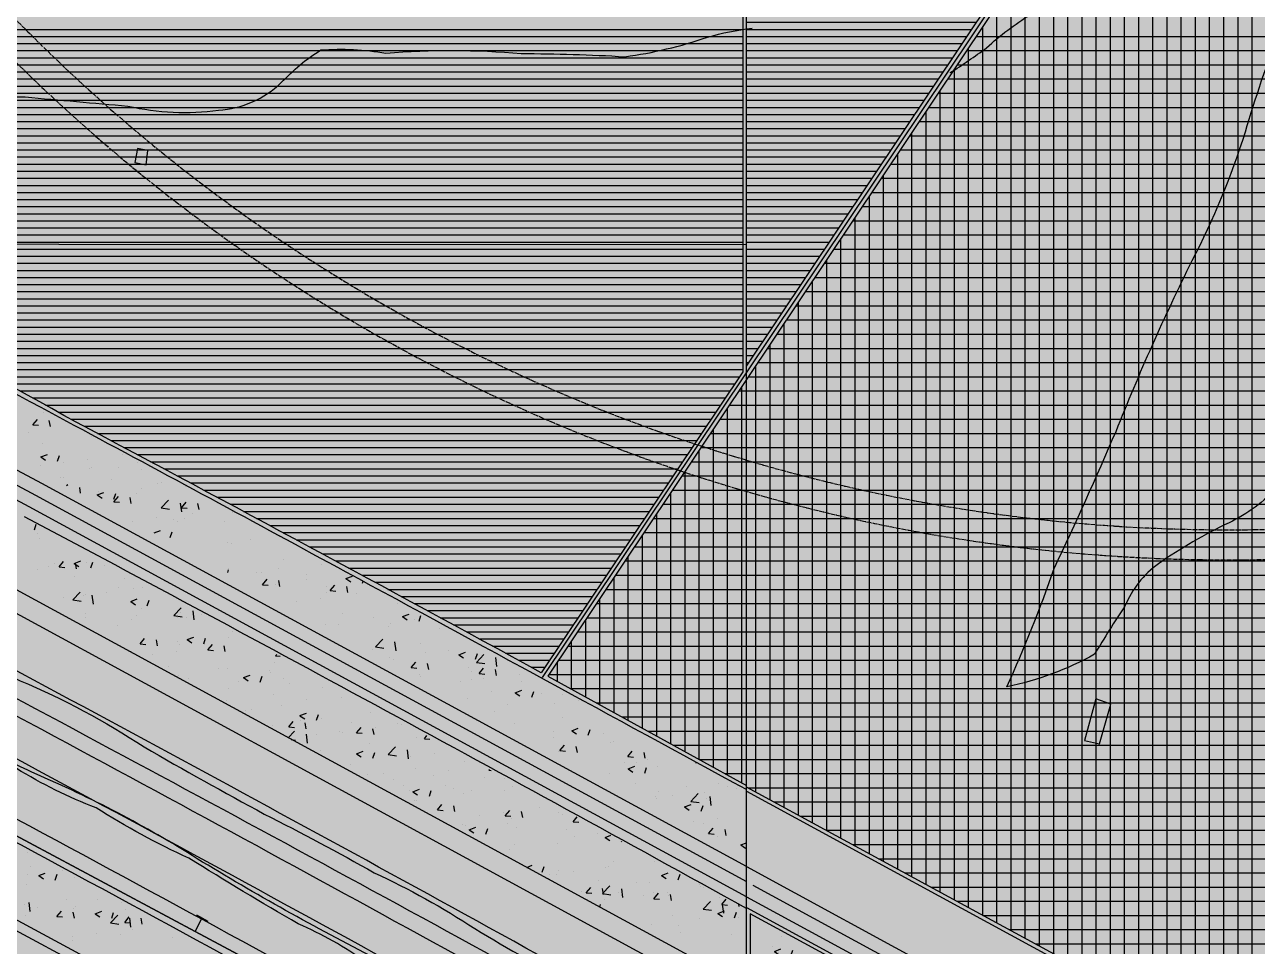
# Model space of a CAD drawing. Header units: millimetres. Extents: x 709 to 3952, y 378 to 2394.
# Drawn here: x 1808.6 to 2134.6, y 566.9 to 810.7 of the extents above; entities that cross this region are included whole.
import ezdxf

# ---------------------------------------------------------------- set-up
doc = ezdxf.new("R2010")
doc.units = ezdxf.units.MM
doc.linetypes.add('ACAD_ISO04W100', pattern=[30, 24, -3, 0, -3])
doc.layers.add('BAS', color=252, linetype='Continuous')
doc.layers.add('MESH', color=9, linetype='Continuous')

# ---------------------------------------------------------------- blocks, each defined once
blk = doc.blocks.new('*X135')
at = {"color": 0}
for p, q in [((410411.68, 4017724.49), (410412.18, 4017725.97)), ((410412.45, 4017723.49), (410412.45, 4017723.49)), ((410412.91, 4017722.32), (410412.91, 4017722.32)), ((410418.2, 4017714.67), (410419.41, 4017716.11)), ((410422.22, 4017715.6), (410423.97, 4017716.27)), ((410426.61, 4017714.43), (410427.11, 4017715.94)), ((410412.6, 4017714), (410412.6, 4017714)), ((410415.34, 4017714.88), (410415.34, 4017714.88)), ((410416.91, 4017715.57), (410416.91, 4017715.57)), ((410418.2, 4017714.67), (410419.7, 4017714.54)), ((410422.22, 4017715.6), (410423.46, 4017714.76)), ((410422.83, 4017714.21), (410422.54, 4017715.77)), ((410425.44, 4017715.76), (410425.44, 4017715.76)), ((410430.26, 4017715.01), (410430.26, 4017715.01)), ((410422.18, 4017712.21), (410422.18, 4017712.21)), ((410435.53, 4017711.65), (410435.53, 4017711.65)), ((410419.31, 4017706.71), (410419.31, 4017706.71)), ((410421.85, 4017705.99), (410423.8, 4017708.02)), ((410424.56, 4017707.1), (410424.56, 4017707.1)), ((410425.14, 4017707.44), (410425.14, 4017707.44)), ((410427.26, 4017704.86), (410426.99, 4017707.23)), ((410430.81, 4017707.92), (410430.81, 4017707.92)), ((410433.89, 4017709.22), (410433.89, 4017709.22)), ((410437.14, 4017705.53), (410438.89, 4017706.2)), ((410437.76, 4017709.04), (410437.76, 4017709.04)), ((410440.28, 4017709.17), (410440.28, 4017709.17)), ((410412.3, 4017705.68), (410412.3, 4017705.68)), ((410421.85, 4017705.99), (410424.07, 4017705.65)), ((410437.14, 4017705.53), (410438.39, 4017704.69)), ((410439.88, 4017703.73), (410439.88, 4017703.73)), ((410441.53, 4017704.36), (410442.04, 4017705.87)), ((410448.53, 4017701.85), (410450.48, 4017703.88)), ((410453.95, 4017700.72), (410453.67, 4017703.09)), ((410425.28, 4017702.3), (410425.28, 4017702.3)), ((410425.3, 4017701.22), (410425.3, 4017701.22)), ((410437.46, 4017700.72), (410437.46, 4017700.72)), ((410438.63, 4017701.74), (410438.63, 4017701.74)), ((410448.53, 4017701.85), (410450.75, 4017701.51)), ((410449.49, 4017701.38), (410449.49, 4017701.38)), ((410450.44, 4017702.59), (410450.44, 4017702.59)), ((410451.97, 4017701.17), (410451.97, 4017701.17)), ((410455.75, 4017702.21), (410455.75, 4017702.21)), ((410424.83, 4017699.12), (410424.83, 4017699.12)), ((410433.71, 4017699.31), (410433.71, 4017699.31)), ((410464.01, 4017697.48), (410464.01, 4017697.48)), ((410439.6, 4017694.3), (410440.81, 4017695.74)), ((410439.61, 4017694.3), (410441.1, 4017694.17)), ((410444.23, 4017693.83), (410443.94, 4017695.4)), ((410449.43, 4017694.98), (410449.43, 4017694.98)), ((410450.14, 4017694.27), (410450.14, 4017694.27)), ((410452.07, 4017695.47), (410453.82, 4017696.14)), ((410452.07, 4017695.46), (410453.31, 4017694.63)), ((410456.45, 4017694.3), (410456.96, 4017695.81)), ((410457.54, 4017692.73), (410458.74, 4017694.17)), ((410458.64, 4017693.59), (410458.64, 4017693.59)), ((410462.16, 4017692.27), (410461.87, 4017693.83)), ((410462.98, 4017696.03), (410462.98, 4017696.03)), ((410437.16, 4017692.4), (410437.16, 4017692.4)), ((410442.92, 4017691.52), (410442.92, 4017691.52)), ((410449.18, 4017692.35), (410449.18, 4017692.35)), ((410457.54, 4017692.73), (410459.03, 4017692.6)), ((410475.47, 4017691.16), (410475.79, 4017691.54)), ((410475.47, 4017691.16), (410476.69, 4017691.06)), ((410447.1, 4017688.4), (410447.1, 4017688.4)), ((410460.45, 4017687.83), (410460.45, 4017687.83)), ((410462.67, 4017687.71), (410462.67, 4017687.71)), ((410473.8, 4017687.27), (410473.8, 4017687.27)), ((410474.11, 4017686.64), (410474.11, 4017686.64)), ((410475.3, 4017689.31), (410475.3, 4017689.31)), ((410449.84, 4017685.95), (410449.84, 4017685.95)), ((410452.38, 4017685.04), (410452.38, 4017685.04)), ((410465.72, 4017684.47), (410465.72, 4017684.47)), ((410466.99, 4017685.4), (410468.74, 4017686.07)), ((410466.99, 4017685.4), (410468.23, 4017684.56)), ((410467.86, 4017685.81), (410467.86, 4017685.81)), ((410471.37, 4017684.23), (410471.88, 4017685.74)), ((410477.56, 4017685.07), (410477.56, 4017685.07)), ((410479.07, 4017683.91), (410479.07, 4017683.91)), ((410462.98, 4017682.56), (410462.98, 4017682.56)), ((410475, 4017680.99), (410475, 4017680.99)), ((410487.98, 4017682.86), (410487.98, 4017682.86)), ((410492.8, 4017680.1), (410492.8, 4017680.1)), ((410462.37, 4017679.39), (410462.37, 4017679.39)), ((410467.54, 4017676.78), (410467.54, 4017676.78)), ((410468.97, 4017677.07), (410468.97, 4017677.07)), ((410477.01, 4017678.02), (410477.01, 4017678.02)), ((410483.55, 4017679.58), (410483.55, 4017679.58)), ((410478.94, 4017672.36), (410480.14, 4017673.79)), ((410481.91, 4017675.34), (410483.66, 4017676.01)), ((410481.91, 4017675.33), (410483.16, 4017674.5)), ((410482.17, 4017674), (410482.17, 4017674)), ((410483.56, 4017671.89), (410483.27, 4017673.46)), ((410486.3, 4017674.17), (410486.8, 4017675.68)), ((410487.68, 4017674.54), (410487.68, 4017674.54)), ((410495.51, 4017673.43), (410495.51, 4017673.43)), ((410500.51, 4017676.3), (410500.51, 4017676.3)), ((410474.69, 4017672.66), (410474.69, 4017672.66)), ((410478.79, 4017669.5), (410480.47, 4017671.25)), ((410478.94, 4017672.36), (410480.43, 4017672.23)), ((410483.94, 4017668.09), (410483.66, 4017670.46)), ((410486.22, 4017670.24), (410486.22, 4017670.24)), ((410492.48, 4017671.07), (410492.48, 4017671.07)), ((410493.1, 4017670.83), (410493.1, 4017670.83)), ((410496.87, 4017670.79), (410498.07, 4017672.23)), ((410496.87, 4017670.79), (410498.36, 4017670.66)), ((410501.49, 4017670.32), (410501.2, 4017671.89)), ((410501.95, 4017672.31), (410501.95, 4017672.31)), ((410507.68, 4017673.33), (410507.68, 4017673.33)), ((410508.86, 4017672.87), (410508.86, 4017672.87)), ((410479.62, 4017669.05), (410480.75, 4017668.88)), ((410500.21, 4017667.98), (410500.21, 4017667.98)), ((410505.21, 4017665.09), (410507.15, 4017667.12)), ((410512.84, 4017669.58), (410512.84, 4017669.58)), ((410514.8, 4017669.22), (410515.5, 4017670.05)), ((410514.8, 4017669.22), (410516.29, 4017669.09)), ((410487.37, 4017666.22), (410487.37, 4017666.22)), ((410496.83, 4017665.27), (410498.58, 4017665.94)), ((410496.83, 4017665.27), (410498.08, 4017664.43)), ((410501.22, 4017664.1), (410501.73, 4017665.61)), ((410505.21, 4017665.09), (410507.43, 4017664.74)), ((410510.62, 4017663.95), (410510.35, 4017666.33)), ((410511.16, 4017664.53), (410511.16, 4017664.53)), ((410517.42, 4017665.35), (410517.42, 4017665.35)), ((410495.37, 4017662.45), (410495.37, 4017662.45)), ((410512.53, 4017661.25), (410512.53, 4017661.25)), ((410521.22, 4017660.92), (410521.22, 4017660.92)), ((410525.52, 4017663.13), (410525.52, 4017663.13)), ((410531.89, 4017660.95), (410532.04, 4017661.1)), ((410531.89, 4017660.95), (410532.5, 4017660.85)), ((410499.9, 4017659.65), (410499.9, 4017659.65)), ((410503.99, 4017660.09), (410503.99, 4017660.09)), ((410506.64, 4017658.41), (410506.64, 4017658.41)), ((410517.34, 4017659.53), (410517.34, 4017659.53)), ((410530.68, 4017658.97), (410530.68, 4017658.97)), ((410536.1, 4017658.82), (410536.1, 4017658.82)), ((410509.26, 4017656.74), (410509.26, 4017656.74)), ((410510.84, 4017655.49), (410510.84, 4017655.49)), ((410511.76, 4017655.2), (410513.51, 4017655.88)), ((410511.76, 4017655.2), (410513, 4017654.36)), ((410516.14, 4017654.04), (410516.65, 4017655.55)), ((410520.31, 4017656.74), (410520.31, 4017656.74)), ((410522.61, 4017656.17), (410522.61, 4017656.17)), ((410525.21, 4017654.81), (410525.21, 4017654.81)), ((410527.21, 4017655.43), (410527.21, 4017655.43)), ((410535.95, 4017655.61), (410535.95, 4017655.61)), ((410538.05, 4017656.57), (410538.05, 4017656.57)), ((410512.23, 4017652.93), (410512.23, 4017652.93)), ((410512.63, 4017652.93), (410512.63, 4017652.93)), ((410518.27, 4017650.42), (410519.47, 4017651.85)), ((410522.89, 4017649.95), (410522.6, 4017651.52)), ((410545.25, 4017651.03), (410545.25, 4017651.03)), ((410518.27, 4017650.42), (410519.76, 4017650.28)), ((410529.52, 4017648.96), (410529.52, 4017648.96)), ((410535.78, 4017649.78), (410535.78, 4017649.78)), ((410536.2, 4017648.85), (410537.4, 4017650.28)), ((410536.2, 4017648.85), (410537.69, 4017648.72)), ((410537.75, 4017648.24), (410537.75, 4017648.24)), ((410540.82, 4017648.38), (410540.53, 4017649.95)), ((410550.37, 4017649.84), (410550.37, 4017649.84)), ((410551.34, 4017649.18), (410551.34, 4017649.18)), ((410554.13, 4017647.28), (410555.21, 4017648.56)), ((410524.91, 4017646.48), (410524.91, 4017646.48)), ((410525.71, 4017646.26), (410525.71, 4017646.26)), ((410526.68, 4017645.14), (410528.43, 4017645.81)), ((410526.68, 4017645.14), (410527.92, 4017644.3)), ((410531.07, 4017643.97), (410531.57, 4017645.48)), ((410536.76, 4017646.68), (410536.76, 4017646.68)), ((410539.05, 4017645.7), (410539.05, 4017645.7)), ((410552.4, 4017645.13), (410552.4, 4017645.13)), ((410554.13, 4017647.28), (410555.63, 4017647.15)), ((410538.67, 4017641.17), (410538.67, 4017641.17)), ((410550.07, 4017641.52), (410550.07, 4017641.52)), ((410554.46, 4017643.25), (410554.46, 4017643.25)), ((410560.72, 4017644.07), (410560.72, 4017644.07)), ((410562.61, 4017643.14), (410564.15, 4017643.73)), ((410562.61, 4017643.14), (410563.85, 4017642.3)), ((410563.05, 4017643.4), (410563.05, 4017643.4)), ((410566.99, 4017641.97), (410567.06, 4017642.15)), ((410537.44, 4017639.92), (410537.44, 4017639.92)), ((410541.91, 4017635.19), (410543.35, 4017635.75)), ((410545.99, 4017633.91), (410546.49, 4017635.42)), ((410562.75, 4017635.07), (410562.75, 4017635.07)), ((410563.61, 4017635.46), (410563.61, 4017635.46)), ((410564.89, 4017636.77), (410564.89, 4017636.77)), ((410575.59, 4017636.83), (410575.59, 4017636.83)), ((410547.53, 4017632.36), (410547.53, 4017632.36)), ((410547.88, 4017633.39), (410547.88, 4017633.39)), ((410549.76, 4017633.2), (410549.76, 4017633.2)), ((410550.31, 4017634.27), (410550.31, 4017634.27)), ((410554.14, 4017634.21), (410554.14, 4017634.21)), ((410560.88, 4017631.79), (410560.88, 4017631.79)), ((410570.88, 4017631.28), (410570.88, 4017631.28)), ((410574.22, 4017631.23), (410574.22, 4017631.23)), ((410577.53, 4017633.07), (410579.28, 4017633.74)), ((410577.53, 4017633.07), (410578.77, 4017632.23)), ((410581.92, 4017631.9), (410582.42, 4017633.41)), ((410556.3, 4017628.78), (410556.3, 4017628.78)), ((410557.6, 4017628.47), (410558.8, 4017629.91)), ((410557.6, 4017628.47), (410559.09, 4017628.34)), ((410561.88, 4017628.32), (410563.83, 4017630.35)), ((410561.88, 4017628.32), (410564.11, 4017627.97)), ((410562.22, 4017628.01), (410561.93, 4017629.57)), ((410566.15, 4017628.43), (410566.15, 4017628.43)), ((410567.3, 4017627.19), (410567.02, 4017629.56)), ((410575.28, 4017628.51), (410575.28, 4017628.51)), ((410575.53, 4017626.9), (410576.74, 4017628.34)), ((410579.08, 4017628.5), (410579.08, 4017628.5)), ((410579.49, 4017627.87), (410579.49, 4017627.87)), ((410580.15, 4017626.44), (410579.87, 4017628)), ((410587.57, 4017630.67), (410587.57, 4017630.67)), ((410587.91, 4017630.11), (410587.91, 4017630.11)), ((410588.55, 4017629.75), (410588.55, 4017629.75)), ((410561.2, 4017624.71), (410561.42, 4017625.35)), ((410562.45, 4017626.75), (410562.45, 4017626.75)), ((410572.82, 4017627.68), (410572.82, 4017627.68)), ((410575.53, 4017626.9), (410577.03, 4017626.77)), ((410588.56, 4017624.18), (410590.51, 4017626.21)), ((410592.84, 4017627.31), (410592.84, 4017627.31)), ((410593.46, 4017625.34), (410594.67, 4017626.77)), ((410593.46, 4017625.34), (410594.96, 4017625.2)), ((410593.98, 4017623.05), (410593.7, 4017625.42)), ((410595.01, 4017625.03), (410595.01, 4017625.03)), ((410598.09, 4017624.87), (410597.99, 4017625.42)), ((410580.43, 4017622.53), (410580.43, 4017622.53)), ((410587.6, 4017621.79), (410587.6, 4017621.79)), ((410588.56, 4017624.18), (410590.79, 4017623.84)), ((410592.45, 4017623.01), (410594.2, 4017623.68)), ((410592.45, 4017623), (410593.7, 4017622.17)), ((410596.84, 4017621.84), (410597.35, 4017623.35)), ((410597.76, 4017621.96), (410597.76, 4017621.96)), ((410572.5, 4017618.64), (410572.5, 4017618.64)), ((410574.98, 4017620.19), (410574.98, 4017620.19)), ((410581.97, 4017619.89), (410581.97, 4017619.89)), ((410582.59, 4017617.96), (410582.59, 4017617.96)), ((410595.94, 4017617.39), (410595.94, 4017617.39))]:
    blk.add_line(p, q, dxfattribs=at)
blk = doc.blocks.new('*X134')
at = {"color": 0}
for p, q in [((410409.87, 4017639.1), (410409.87, 4017639.1)), ((410410.58, 4017635.41), (410410.58, 4017635.41)), ((410419.18, 4017634.43), (410419.18, 4017634.43)), ((410409.72, 4017633.19), (410409.72, 4017633.19)), ((410412.81, 4017633.02), (410414.56, 4017633.69)), ((410412.81, 4017633.02), (410414.06, 4017632.18)), ((410417.2, 4017631.85), (410417.7, 4017633.36)), ((410422.4, 4017632.54), (410422.4, 4017632.54)), ((410409.56, 4017630.78), (410409.56, 4017630.78)), ((410409.1, 4017625.29), (410409.1, 4017625.29)), ((410410.53, 4017623.52), (410410.25, 4017625.9)), ((410412.61, 4017624.57), (410412.61, 4017624.57)), ((410420.12, 4017626.66), (410420.12, 4017626.66)), ((410422.45, 4017624.72), (410422.45, 4017624.72)), ((410428.4, 4017626.65), (410428.4, 4017626.65)), ((410434.72, 4017625.82), (410434.72, 4017625.82)), ((410409.26, 4017622.46), (410409.26, 4017622.46)), ((410417.62, 4017622.22), (410418.82, 4017623.66)), ((410417.62, 4017622.22), (410419.11, 4017622.09)), ((410422.24, 4017621.75), (410421.95, 4017623.32)), ((410422.1, 4017624.22), (410422.1, 4017624.22)), ((410427.73, 4017622.95), (410429.48, 4017623.62)), ((410427.74, 4017622.95), (410428.98, 4017622.11)), ((410431.79, 4017620.52), (410433.74, 4017622.55)), ((410432.12, 4017621.78), (410432.63, 4017623.29)), ((410435.55, 4017620.65), (410436.75, 4017622.09)), ((410435.79, 4017624.16), (410435.79, 4017624.16)), ((410437.21, 4017619.38), (410436.93, 4017621.76)), ((410440.17, 4017620.18), (410439.88, 4017621.75)), ((410431.79, 4017620.52), (410434.02, 4017620.17)), ((410435.55, 4017620.65), (410437.04, 4017620.52)), ((410437.55, 4017618.86), (410437.55, 4017618.86)), ((410421.79, 4017615.89), (410421.79, 4017615.89)), ((410421.82, 4017616.79), (410421.82, 4017616.79)), ((410428.08, 4017617.61), (410428.08, 4017617.61)), ((410434.42, 4017617.49), (410434.42, 4017617.49)), ((410448.25, 4017616.75), (410448.25, 4017616.75))]:
    blk.add_line(p, q, dxfattribs=at)
blk = doc.blocks.new('*X133')
at = {"color": 0}
for p, q in [((410414.12, 4017755.61), (410414.12, 4017755.61)), ((410411.27, 4017752.28), (410412.47, 4017753.72)), ((410411.27, 4017752.28), (410412.76, 4017752.15)), ((410415.89, 4017751.82), (410415.6, 4017753.38)), ((410410.13, 4017750.17), (410410.13, 4017750.17)), ((410426.66, 4017749.05), (410426.66, 4017749.05)), ((410413.82, 4017747.29), (410413.82, 4017747.29)), ((410413.38, 4017743.79), (410415.13, 4017744.46)), ((410413.38, 4017743.79), (410414.62, 4017742.95)), ((410417.77, 4017742.62), (410418.27, 4017744.13)), ((410419.35, 4017742.39), (410419.35, 4017742.39)), ((410425.61, 4017743.21), (410425.61, 4017743.21)), ((410435.07, 4017744.46), (410435.07, 4017744.46)), ((410438.98, 4017742.33), (410438.98, 4017742.33)), ((410413.41, 4017741.62), (410413.41, 4017741.62)), ((410426.35, 4017740.73), (410426.35, 4017740.73)), ((410426.75, 4017741.05), (410426.75, 4017741.05)), ((410433.97, 4017740.87), (410433.97, 4017740.87)), ((410440.1, 4017740.49), (410440.1, 4017740.49)), ((410418.68, 4017738.26), (410418.68, 4017738.26)), ((410419.39, 4017738.37), (410419.39, 4017738.37)), ((410420.18, 4017736.19), (410420.48, 4017736.51)), ((410423.85, 4017734.22), (410423.67, 4017735.72)), ((410432.02, 4017737.7), (410432.02, 4017737.7)), ((410439.96, 4017735.38), (410439.96, 4017735.38)), ((410444.29, 4017736.68), (410444.29, 4017736.68)), ((410445.37, 4017737.13), (410445.37, 4017737.13)), ((410451.66, 4017735.88), (410451.66, 4017735.88)), ((410428.3, 4017733.73), (410430.05, 4017734.4)), ((410428.3, 4017733.72), (410429.55, 4017732.89)), ((410428.5, 4017734.6), (410428.5, 4017734.6)), ((410432.67, 4017731.91), (410433.87, 4017733.35)), ((410432.69, 4017732.56), (410433.2, 4017734.07)), ((410437.29, 4017731.44), (410437, 4017733.01)), ((410438.68, 4017734.01), (410438.68, 4017734.01)), ((410445.22, 4017730.34), (410447.16, 4017732.37)), ((410432.67, 4017731.91), (410434.16, 4017731.78)), ((410445.22, 4017730.34), (410447.44, 4017730)), ((410450.63, 4017729.21), (410450.35, 4017731.58)), ((410450.6, 4017730.34), (410451.8, 4017731.78)), ((410450.6, 4017730.34), (410452.09, 4017730.21)), ((410453.44, 4017728.89), (410453.44, 4017728.89)), ((410455.22, 4017729.87), (410454.93, 4017731.44)), ((410464.08, 4017729.14), (410464.08, 4017729.14)), ((410464.19, 4017729.32), (410464.19, 4017729.32)), ((410437.71, 4017726.82), (410437.71, 4017726.82)), ((410443.97, 4017727.64), (410443.97, 4017727.64)), ((410448.47, 4017727.22), (410448.47, 4017727.22)), ((410449.5, 4017726.64), (410449.5, 4017726.64)), ((410451.36, 4017727.56), (410451.36, 4017727.56)), ((410461.82, 4017726.65), (410461.82, 4017726.65)), ((410443.36, 4017723.71), (410444.98, 4017724.33)), ((410447.61, 4017722.49), (410448.12, 4017724)), ((410476.52, 4017722.6), (410476.52, 4017722.6)), ((410462.65, 4017721.1), (410462.65, 4017721.1)), ((410463.89, 4017721), (410463.89, 4017721)), ((410468.91, 4017721.93), (410468.91, 4017721.93)), ((410477.63, 4017716.72), (410477.63, 4017716.72)), ((410462.8, 4017713.22), (410463.04, 4017713.94)), ((410463.05, 4017714.22), (410463.05, 4017714.22)), ((410470.29, 4017713.32), (410470.29, 4017713.32)), ((410471.8, 4017713.32), (410471.8, 4017713.32)), ((410476.21, 4017714.28), (410476.21, 4017714.28)), ((410483.64, 4017712.75), (410483.64, 4017712.75)), ((410487.59, 4017715.39), (410487.59, 4017715.39)), ((410472, 4017709.97), (410473.2, 4017711.4)), ((410472, 4017709.97), (410473.49, 4017709.84)), ((410475.56, 4017709.96), (410475.56, 4017709.96)), ((410476.62, 4017709.5), (410476.33, 4017711.07)), ((410483.62, 4017711.23), (410483.62, 4017711.23)), ((410488.91, 4017709.39), (410488.91, 4017709.39)), ((410489.93, 4017708.4), (410491.13, 4017709.84)), ((410494.08, 4017711.59), (410495.83, 4017712.26)), ((410494.08, 4017711.59), (410495.32, 4017710.75)), ((410494.55, 4017707.93), (410494.26, 4017709.5)), ((410498.46, 4017710.42), (410498.62, 4017710.89)), ((410487.27, 4017706.36), (410487.27, 4017706.36)), ((410488.89, 4017707.83), (410488.89, 4017707.83)), ((410489.93, 4017708.4), (410491.43, 4017708.27)), ((410496.74, 4017707.6), (410496.74, 4017707.6)), ((410502.25, 4017708.83), (410502.25, 4017708.83)), ((410481.01, 4017705.53), (410481.01, 4017705.53)), ((410507.75, 4017704.99), (410507.75, 4017704.99)), ((410493.17, 4017702.49), (410493.17, 4017702.49)), ((410501.42, 4017701.27), (410501.42, 4017701.27)), ((410505.95, 4017699.82), (410505.95, 4017699.82)), ((410509, 4017701.53), (410510.75, 4017702.2)), ((410509, 4017701.53), (410510.24, 4017700.69)), ((410512.21, 4017700.65), (410512.21, 4017700.65)), ((410513.39, 4017700.36), (410513.89, 4017701.87)), ((410488.59, 4017699.5), (410488.59, 4017699.5)), ((410492.01, 4017699.48), (410492.01, 4017699.48)), ((410505.36, 4017698.92), (410505.36, 4017698.92)), ((410518.7, 4017698.35), (410518.7, 4017698.35)), ((410501.89, 4017693.58), (410503.84, 4017695.61)), ((410501.89, 4017693.58), (410504.12, 4017693.23)), ((410507.31, 4017692.44), (410507.03, 4017694.82)), ((410513.75, 4017694.54), (410513.75, 4017694.54)), ((410501.12, 4017692.94), (410501.12, 4017692.94)), ((410505.63, 4017690.79), (410505.63, 4017690.79)), ((410506.72, 4017690.07), (410506.72, 4017690.07)), ((410515.1, 4017692.03), (410515.1, 4017692.03)), ((410521.3, 4017692.57), (410521.3, 4017692.57)), ((410523.92, 4017691.46), (410525.67, 4017692.13)), ((410523.92, 4017691.46), (410525.17, 4017690.62)), ((410528.31, 4017690.29), (410528.82, 4017691.8)), ((410528.57, 4017689.44), (410530.52, 4017691.47)), ((410533.99, 4017688.3), (410533.71, 4017690.68)), ((410511.33, 4017688.03), (410512.53, 4017689.46)), ((410511.33, 4017688.03), (410512.83, 4017687.89)), ((410515.95, 4017687.56), (410515.66, 4017689.13)), ((410526.43, 4017688.1), (410526.43, 4017688.1)), ((410527.29, 4017687.09), (410527.29, 4017687.09)), ((410528.57, 4017689.44), (410530.8, 4017689.09)), ((410529.26, 4017686.46), (410530.47, 4017687.89)), ((410533.89, 4017685.99), (410533.6, 4017687.56)), ((410513.44, 4017686.22), (410513.44, 4017686.22)), ((410513.83, 4017685.58), (410513.83, 4017685.58)), ((410524.31, 4017684.25), (410524.31, 4017684.25)), ((410527.18, 4017685.01), (410527.18, 4017685.01)), ((410529.26, 4017686.46), (410530.76, 4017686.33)), ((410530.57, 4017685.07), (410530.57, 4017685.07)), ((410540.04, 4017686.32), (410540.04, 4017686.32)), ((410540.52, 4017684.45), (410540.52, 4017684.45)), ((410532.45, 4017681.66), (410532.45, 4017681.66)), ((410538.84, 4017681.4), (410540.6, 4017682.07)), ((410538.85, 4017681.39), (410540.09, 4017680.56)), ((410538.96, 4017681.53), (410538.96, 4017681.53)), ((410543.23, 4017680.23), (410543.74, 4017681.74)), ((410545.79, 4017681.09), (410545.79, 4017681.09)), ((410551.41, 4017680.84), (410551.41, 4017680.84)), ((410526.13, 4017679.77), (410526.13, 4017679.77)), ((410536.84, 4017678.34), (410536.84, 4017678.34)), ((410549.25, 4017678.54), (410549.25, 4017678.54)), ((410555.51, 4017679.36), (410555.51, 4017679.36)), ((410533.46, 4017676.46), (410533.46, 4017676.46)), ((410551.28, 4017674.81), (410551.28, 4017674.81)), ((410538.66, 4017673.21), (410538.66, 4017673.21)), ((410548.9, 4017671.18), (410548.9, 4017671.18)), ((410553.77, 4017671.33), (410555.52, 4017672)), ((410553.77, 4017671.33), (410555.01, 4017670.49)), ((410558.15, 4017670.16), (410558.66, 4017671.67)), ((410558.4, 4017670.75), (410558.4, 4017670.75)), ((410562.24, 4017670.61), (410562.24, 4017670.61)), ((410548.93, 4017669.5), (410548.93, 4017669.5)), ((410550.66, 4017666.08), (410551.87, 4017667.52)), ((410555.29, 4017665.62), (410555, 4017667.18)), ((410563.97, 4017668.36), (410563.97, 4017668.36)), ((410564.96, 4017668.43), (410564.96, 4017668.43)), ((410550.38, 4017665.92), (410550.38, 4017665.92)), ((410550.66, 4017666.08), (410552.16, 4017665.95)), ((410550.98, 4017666.49), (410550.98, 4017666.49)), ((410568.59, 4017664.51), (410569.8, 4017665.95)), ((410568.59, 4017664.51), (410570.09, 4017664.38)), ((410573.22, 4017664.05), (410572.93, 4017665.61)), ((410573.87, 4017663.79), (410573.87, 4017663.79)), ((410567.61, 4017662.97), (410567.61, 4017662.97)), ((410568.69, 4017661.27), (410570.44, 4017661.94)), ((410568.69, 4017661.26), (410569.93, 4017660.43)), ((410570.95, 4017662.94), (410570.95, 4017662.94)), ((410573.08, 4017660.1), (410573.58, 4017661.61)), ((410576.5, 4017661.8), (410576.5, 4017661.8)), ((410586.52, 4017662.95), (410586.61, 4017663.05)), ((410586.53, 4017662.95), (410586.86, 4017662.92)), ((410563.66, 4017660.04), (410563.66, 4017660.04)), ((410570.72, 4017657.28), (410570.72, 4017657.28)), ((410592.55, 4017657.26), (410592.55, 4017657.26)), ((410575.99, 4017653.92), (410575.99, 4017653.92)), ((410576.76, 4017655.18), (410576.76, 4017655.18)), ((410580.5, 4017654.19), (410580.5, 4017654.19)), ((410584.06, 4017656.71), (410584.06, 4017656.71)), ((410585.25, 4017652.67), (410587.2, 4017654.7)), ((410588.82, 4017655.08), (410588.82, 4017655.08)), ((410590.67, 4017651.54), (410590.39, 4017653.91)), ((410595.08, 4017656.69), (410595.08, 4017656.69)), ((410597.41, 4017656.15), (410597.41, 4017656.15)), ((410576.19, 4017653.48), (410576.19, 4017653.48)), ((410583.61, 4017651.2), (410585.36, 4017651.87)), ((410583.61, 4017651.2), (410584.86, 4017650.36)), ((410585.25, 4017652.67), (410587.47, 4017652.33)), ((410588, 4017650.03), (410588.51, 4017651.54)), ((410589.34, 4017653.35), (410589.34, 4017653.35)), ((410585.97, 4017647.4), (410585.97, 4017647.4)), ((410592.23, 4017648.22), (410592.23, 4017648.22)), ((410588.52, 4017646.76), (410588.52, 4017646.76)), ((410589.99, 4017644.14), (410591.2, 4017645.58)), ((410589.99, 4017644.14), (410591.49, 4017644.01)), ((410594.62, 4017643.67), (410594.33, 4017645.24)), ((410592.44, 4017643.44), (410592.44, 4017643.44)), ((410598.54, 4017641.13), (410600, 4017641.7)), ((410598.54, 4017641.13), (410599.78, 4017640.29))]:
    blk.add_line(p, q, dxfattribs=at)
blk = doc.blocks.new('*X125')
at = {"color": 0}
for p, q in [((410243.96, 4017856.88), (410599, 4017856.88)), ((410241.57, 4017853.12), (410599, 4017853.12)), ((410242.77, 4017855), (410599, 4017855)), ((410240.38, 4017851.25), (410599, 4017851.25)), ((410237.99, 4017847.5), (410599, 4017847.5)), ((410239.18, 4017849.38), (410599, 4017849.38)), ((410235.6, 4017843.75), (410599, 4017843.75)), ((410236.79, 4017845.62), (410599, 4017845.62)), ((410234.4, 4017841.88), (410599, 4017841.88)), ((410234.49, 4017840), (410599, 4017840)), ((410243.42, 4017838.12), (410599, 4017838.12)), ((410249.93, 4017836.25), (410599, 4017836.25)), ((410256.07, 4017834.38), (410599, 4017834.38)), ((410261.89, 4017832.5), (410599, 4017832.5)), ((410267.42, 4017830.62), (410599, 4017830.62)), ((410272.71, 4017828.75), (410599, 4017828.75)), ((410277.78, 4017826.88), (410599, 4017826.88)), ((410282.66, 4017825), (410599, 4017825)), ((410287.36, 4017823.12), (410599, 4017823.12)), ((410291.9, 4017821.25), (410599, 4017821.25)), ((410296.28, 4017819.38), (410599, 4017819.38)), ((410300.54, 4017817.5), (410599, 4017817.5)), ((410304.66, 4017815.62), (410599, 4017815.62)), ((410308.67, 4017813.75), (410599, 4017813.75)), ((410312.57, 4017811.88), (410599, 4017811.88)), ((410316.36, 4017810), (410599, 4017810)), ((410320.05, 4017808.12), (410599, 4017808.12)), ((410323.66, 4017806.25), (410599, 4017806.25)), ((410327.26, 4017804.38), (410599, 4017804.38)), ((410330.85, 4017802.5), (410599, 4017802.5)), ((410334.43, 4017800.62), (410599, 4017800.62)), ((410338.01, 4017798.75), (410599, 4017798.75)), ((410341.57, 4017796.88), (410599, 4017796.88)), ((410345.13, 4017795), (410599, 4017795)), ((410348.68, 4017793.12), (410599, 4017793.12)), ((410352.22, 4017791.25), (410599, 4017791.25)), ((410355.75, 4017789.38), (410599, 4017789.38)), ((410359.28, 4017787.5), (410599, 4017787.5)), ((410362.79, 4017785.62), (410599, 4017785.62)), ((410366.3, 4017783.75), (410599, 4017783.75)), ((410369.8, 4017781.88), (410599, 4017781.88)), ((410373.29, 4017780), (410599, 4017780)), ((410376.78, 4017778.12), (410599, 4017778.12)), ((410380.25, 4017776.25), (410599, 4017776.25)), ((410383.72, 4017774.38), (410599, 4017774.38)), ((410387.18, 4017772.5), (410599, 4017772.5)), ((410390.63, 4017770.62), (410599, 4017770.62)), ((410394.08, 4017768.75), (410599, 4017768.75)), ((410397.51, 4017766.88), (410599, 4017766.88)), ((410400.94, 4017765), (410598.12, 4017765)), ((410404.36, 4017763.12), (410596.87, 4017763.12)), ((410407.78, 4017761.25), (410595.61, 4017761.25)), ((410411.18, 4017759.38), (410594.36, 4017759.38)), ((410414.58, 4017757.5), (410593.1, 4017757.5)), ((410417.97, 4017755.62), (410591.85, 4017755.62)), ((410421.35, 4017753.75), (410590.59, 4017753.75)), ((410424.82, 4017751.88), (410589.34, 4017751.88)), ((410428.34, 4017750), (410588.09, 4017750)), ((410431.87, 4017748.12), (410586.83, 4017748.12)), ((410435.38, 4017746.25), (410585.58, 4017746.25)), ((410438.9, 4017744.38), (410584.32, 4017744.38)), ((410442.41, 4017742.5), (410583.07, 4017742.5)), ((410445.92, 4017740.62), (410581.81, 4017740.62)), ((410449.43, 4017738.75), (410580.56, 4017738.75)), ((410452.93, 4017736.88), (410579.3, 4017736.88)), ((410456.44, 4017735), (410578.05, 4017735)), ((410459.93, 4017733.12), (410576.8, 4017733.12)), ((410463.43, 4017731.25), (410575.54, 4017731.25)), ((410466.93, 4017729.38), (410574.29, 4017729.38)), ((410470.42, 4017727.5), (410573.03, 4017727.5)), ((410473.91, 4017725.62), (410571.78, 4017725.62)), ((410477.39, 4017723.75), (410570.52, 4017723.75)), ((410480.87, 4017721.88), (410569.27, 4017721.88)), ((410484.36, 4017720), (410568.02, 4017720)), ((410487.83, 4017718.12), (410566.76, 4017718.12)), ((410491.31, 4017716.25), (410565.51, 4017716.25)), ((410494.78, 4017714.38), (410564.25, 4017714.38)), ((410498.25, 4017712.5), (410563, 4017712.5)), ((410501.72, 4017710.62), (410561.74, 4017710.62)), ((410505.19, 4017708.75), (410560.49, 4017708.75)), ((410508.65, 4017706.88), (410559.24, 4017706.88)), ((410512.11, 4017705), (410557.98, 4017705)), ((410515.57, 4017703.12), (410556.73, 4017703.12)), ((410519.02, 4017701.25), (410555.47, 4017701.25)), ((410522.47, 4017699.38), (410554.22, 4017699.38)), ((410525.92, 4017697.5), (410552.96, 4017697.5)), ((410529.37, 4017695.62), (410551.71, 4017695.62)), ((410532.81, 4017693.75), (410550.45, 4017693.75)), ((410536.26, 4017691.88), (410549.2, 4017691.88)), ((410539.69, 4017690), (410547.95, 4017690)), ((410543.13, 4017688.12), (410546.69, 4017688.12))]:
    blk.add_line(p, q, dxfattribs=at)
blk = doc.blocks.new('*X126')
at = {"color": 0}
for p, q in [((410598.75, 4017657.58), (410598.75, 4017762.34)), ((410598.02, 4017761.25), (410600, 4017761.25)), ((410595, 4017659.64), (410595, 4017756.74)), ((410595.51, 4017757.5), (410600, 4017757.5)), ((410593, 4017753.75), (410600, 4017753.75)), ((410590.49, 4017750), (410600, 4017750)), ((410591.25, 4017661.7), (410591.25, 4017751.13)), ((410587.5, 4017663.76), (410587.5, 4017745.53)), ((410587.98, 4017746.25), (410600, 4017746.25)), ((410585.47, 4017742.5), (410600, 4017742.5)), ((410582.97, 4017738.75), (410600, 4017738.75)), ((410583.75, 4017665.82), (410583.75, 4017739.92)), ((410580, 4017667.88), (410580, 4017734.32)), ((410580.46, 4017735), (410600, 4017735)), ((410577.95, 4017731.25), (410600, 4017731.25)), ((410575.44, 4017727.5), (410600, 4017727.5)), ((410576.25, 4017669.94), (410576.25, 4017728.71)), ((410572.5, 4017672), (410572.5, 4017723.11)), ((410572.93, 4017723.75), (410600, 4017723.75)), ((410570.42, 4017720), (410600, 4017720)), ((410567.91, 4017716.25), (410600, 4017716.25)), ((410568.75, 4017674.06), (410568.75, 4017717.5)), ((410565, 4017676.12), (410565, 4017711.9)), ((410565.4, 4017712.5), (410600, 4017712.5)), ((410561.25, 4017678.18), (410561.25, 4017706.29)), ((410562.9, 4017708.75), (410600, 4017708.75)), ((410560.39, 4017705), (410600, 4017705)), ((410557.5, 4017680.24), (410557.5, 4017700.68)), ((410557.88, 4017701.25), (410600, 4017701.25)), ((410555.37, 4017697.5), (410600, 4017697.5)), ((410552.86, 4017693.75), (410600, 4017693.75)), ((410553.75, 4017682.3), (410553.75, 4017695.08)), ((410550.35, 4017690), (410600, 4017690)), ((410550, 4017684.36), (410550, 4017689.47)), ((410547.84, 4017686.25), (410600, 4017686.25)), ((410553.39, 4017682.5), (410600, 4017682.5)), ((410560.22, 4017678.75), (410600, 4017678.75)), ((410567.04, 4017675), (410600, 4017675)), ((410573.87, 4017671.25), (410600, 4017671.25)), ((410580.7, 4017667.5), (410600, 4017667.5)), ((410587.52, 4017663.75), (410600, 4017663.75)), ((410594.35, 4017660), (410600, 4017660))]:
    blk.add_line(p, q, dxfattribs=at)
blk = doc.blocks.new('*X292')
at = {"color": 0}
for p, q in [((410715, 4017594.01), (410715, 4017933.03)), ((410718.75, 4017591.97), (410718.75, 4017932.76)), ((410722.5, 4017589.93), (410722.5, 4017932.49)), ((410726.25, 4017587.9), (410726.25, 4017932.22)), ((410730, 4017585.86), (410730, 4017931.96)), ((410733.75, 4017583.82), (410733.75, 4017931.69)), ((410711.25, 4017596.04), (410711.25, 4017930.51)), ((410707.5, 4017598.08), (410707.5, 4017924.9)), ((410703.75, 4017600.11), (410703.75, 4017919.3)), ((410700, 4017602.15), (410700, 4017913.69)), ((410696.25, 4017604.19), (410696.25, 4017908.09)), ((410692.5, 4017606.22), (410692.5, 4017902.48)), ((410688.75, 4017608.26), (410688.75, 4017896.88)), ((410685, 4017610.3), (410685, 4017891.27)), ((410681.25, 4017612.33), (410681.25, 4017885.67)), ((410677.5, 4017614.37), (410677.5, 4017880.06)), ((410673.75, 4017616.41), (410673.75, 4017874.45)), ((410670, 4017618.44), (410670, 4017868.85)), ((410666.25, 4017620.48), (410666.25, 4017863.24)), ((410662.5, 4017622.52), (410662.5, 4017857.64)), ((410660.74, 4017855), (410959.1, 4017855)), ((410658.23, 4017851.25), (410956.59, 4017851.25)), ((410658.75, 4017624.55), (410658.75, 4017852.03)), ((410655, 4017626.59), (410655, 4017846.43)), ((410655.72, 4017847.5), (410954.08, 4017847.5)), ((410653.21, 4017843.75), (410951.57, 4017843.75)), ((410650.7, 4017840), (410949.07, 4017840)), ((410651.25, 4017628.63), (410651.25, 4017840.82)), ((410647.5, 4017630.66), (410647.5, 4017835.22)), ((410648.19, 4017836.25), (410946.56, 4017836.25)), ((410645.68, 4017832.5), (410944.05, 4017832.5)), ((410643.17, 4017828.75), (410941.54, 4017828.75)), ((410643.75, 4017632.7), (410643.75, 4017829.61)), ((410640, 4017634.73), (410640, 4017824)), ((410640.67, 4017825), (410939.03, 4017825)), ((410638.16, 4017821.25), (410936.52, 4017821.25)), ((410635.65, 4017817.5), (410934.01, 4017817.5)), ((410636.25, 4017636.77), (410636.25, 4017818.4)), ((410633.14, 4017813.75), (410931.5, 4017813.75)), ((410632.5, 4017638.81), (410632.5, 4017812.79)), ((410628.75, 4017640.84), (410628.75, 4017807.19)), ((410630.63, 4017810), (410929, 4017810)), ((410628.12, 4017806.25), (410926.49, 4017806.25)), ((410625, 4017642.88), (410625, 4017801.58)), ((410625.61, 4017802.5), (410923.98, 4017802.5)), ((410623.1, 4017798.75), (410921.47, 4017798.75)), ((410620.6, 4017795), (410918.96, 4017795)), ((410621.25, 4017644.92), (410621.25, 4017795.98)), ((410618.09, 4017791.25), (410916.45, 4017791.25)), ((410617.5, 4017646.95), (410617.5, 4017790.37)), ((410613.75, 4017648.99), (410613.75, 4017784.77)), ((410615.58, 4017787.5), (410913.94, 4017787.5)), ((410613.07, 4017783.75), (410911.43, 4017783.75)), ((410610, 4017651.03), (410610, 4017779.16)), ((410610.56, 4017780), (410908.93, 4017780)), ((410608.05, 4017776.25), (410906.42, 4017776.25)), ((410605.54, 4017772.5), (410903.91, 4017772.5)), ((410606.25, 4017653.06), (410606.25, 4017773.56)), ((410603.04, 4017768.75), (410901.4, 4017768.75)), ((410600.53, 4017765), (410898.89, 4017765)), ((410602.5, 4017655.1), (410602.5, 4017767.95)), ((410600, 4017761.25), (410896.38, 4017761.25)), ((410600, 4017757.5), (410893.87, 4017757.5)), ((410600, 4017753.75), (410891.36, 4017753.75)), ((410600, 4017750), (410888.86, 4017750)), ((410600, 4017746.25), (410886.35, 4017746.25)), ((410600, 4017742.5), (410883.84, 4017742.5)), ((410600, 4017738.75), (410881.33, 4017738.75)), ((410600, 4017735), (410878.82, 4017735)), ((410600, 4017731.25), (410876.31, 4017731.25)), ((410600, 4017727.5), (410873.8, 4017727.5)), ((410600, 4017723.75), (410871.29, 4017723.75)), ((410600, 4017720), (410868.79, 4017720)), ((410600, 4017716.25), (410866.28, 4017716.25)), ((410600, 4017712.5), (410863.77, 4017712.5)), ((410600, 4017708.75), (410861.26, 4017708.75)), ((410600, 4017705), (410858.75, 4017705)), ((410600, 4017701.25), (410856.24, 4017701.25)), ((410600, 4017697.5), (410853.73, 4017697.5)), ((410600, 4017693.75), (410851.23, 4017693.75)), ((410600, 4017690), (410848.72, 4017690)), ((410600, 4017686.25), (410846.21, 4017686.25)), ((410600, 4017682.5), (410843.7, 4017682.5)), ((410600, 4017678.75), (410841.19, 4017678.75)), ((410600, 4017675), (410838.68, 4017675)), ((410600, 4017671.25), (410836.17, 4017671.25)), ((410600, 4017667.5), (410833.66, 4017667.5)), ((410600, 4017663.75), (410831.16, 4017663.75)), ((410600, 4017660), (410828.65, 4017660)), ((410600.38, 4017656.25), (410826.14, 4017656.25)), ((410607.29, 4017652.5), (410823.63, 4017652.5)), ((410614.19, 4017648.75), (410821.12, 4017648.75)), ((410621.1, 4017645), (410818.61, 4017645)), ((410628, 4017641.25), (410816.1, 4017641.25)), ((410634.91, 4017637.5), (410813.59, 4017637.5)), ((410641.81, 4017633.75), (410811.09, 4017633.75)), ((410648.72, 4017630), (410808.58, 4017630)), ((410655.62, 4017626.25), (410806.07, 4017626.25)), ((410662.53, 4017622.5), (410803.56, 4017622.5)), ((410669.43, 4017618.75), (410801.05, 4017618.75)), ((410676.34, 4017615), (410798.54, 4017615))]:
    blk.add_line(p, q, dxfattribs=at)
blk = doc.blocks.new('*X291')
at = {"color": 0}
for p, q in [((410600, 4017941.25), (410600.91, 4017941.25)), ((410600, 4017939.38), (410626.95, 4017939.38)), ((410600, 4017937.5), (410652.99, 4017937.5)), ((410600, 4017935.62), (410679.02, 4017935.62)), ((410600, 4017933.75), (410705.06, 4017933.75)), ((410600, 4017931.88), (410709.76, 4017931.88)), ((410600, 4017930), (410708.5, 4017930)), ((410600, 4017928.12), (410707.25, 4017928.12)), ((410600, 4017926.25), (410705.99, 4017926.25)), ((410600, 4017924.38), (410704.74, 4017924.38)), ((410600, 4017922.5), (410703.49, 4017922.5)), ((410600, 4017920.62), (410702.23, 4017920.62)), ((410600, 4017918.75), (410700.98, 4017918.75)), ((410600, 4017916.88), (410699.72, 4017916.88)), ((410600, 4017915), (410698.47, 4017915)), ((410600, 4017913.12), (410697.21, 4017913.12)), ((410600, 4017911.25), (410695.96, 4017911.25)), ((410600, 4017909.38), (410694.71, 4017909.38)), ((410600, 4017907.5), (410693.45, 4017907.5)), ((410600, 4017905.62), (410692.2, 4017905.62)), ((410600, 4017903.75), (410690.94, 4017903.75)), ((410600, 4017901.88), (410689.69, 4017901.88)), ((410600, 4017900), (410688.43, 4017900)), ((410600, 4017898.12), (410687.18, 4017898.12)), ((410600, 4017896.25), (410685.92, 4017896.25)), ((410600, 4017894.38), (410684.67, 4017894.38)), ((410600, 4017892.5), (410683.42, 4017892.5)), ((410600, 4017890.62), (410682.16, 4017890.62)), ((410600, 4017888.75), (410680.91, 4017888.75)), ((410600, 4017886.88), (410679.65, 4017886.88)), ((410600, 4017885), (410678.4, 4017885)), ((410600, 4017883.12), (410677.14, 4017883.12)), ((410600, 4017881.25), (410675.89, 4017881.25)), ((410600, 4017879.38), (410674.64, 4017879.38)), ((410600, 4017877.5), (410673.38, 4017877.5)), ((410600, 4017875.62), (410672.13, 4017875.62)), ((410600, 4017873.75), (410670.87, 4017873.75)), ((410600, 4017871.88), (410669.62, 4017871.88)), ((410600, 4017870), (410668.36, 4017870)), ((410600, 4017868.12), (410667.11, 4017868.12)), ((410600, 4017866.25), (410665.86, 4017866.25)), ((410600, 4017864.38), (410664.6, 4017864.38)), ((410600, 4017862.5), (410663.35, 4017862.5)), ((410600, 4017860.62), (410662.09, 4017860.62)), ((410600, 4017858.75), (410660.84, 4017858.75)), ((410600, 4017856.88), (410659.58, 4017856.88)), ((410600, 4017855), (410658.33, 4017855)), ((410600, 4017853.12), (410657.07, 4017853.12)), ((410600, 4017851.25), (410655.82, 4017851.25)), ((410600, 4017849.38), (410654.57, 4017849.38)), ((410600, 4017847.5), (410653.31, 4017847.5)), ((410600, 4017845.62), (410652.06, 4017845.62)), ((410600, 4017843.75), (410650.8, 4017843.75)), ((410600, 4017841.88), (410649.55, 4017841.88)), ((410600, 4017840), (410648.29, 4017840)), ((410600, 4017838.12), (410647.04, 4017838.12)), ((410600, 4017836.25), (410645.79, 4017836.25)), ((410600, 4017834.38), (410644.53, 4017834.38)), ((410600, 4017832.5), (410643.28, 4017832.5)), ((410600, 4017830.62), (410642.02, 4017830.62)), ((410600, 4017828.75), (410640.77, 4017828.75)), ((410600, 4017826.88), (410639.51, 4017826.88)), ((410600, 4017825), (410638.26, 4017825)), ((410600, 4017823.12), (410637.01, 4017823.12)), ((410600, 4017821.25), (410635.75, 4017821.25)), ((410600, 4017819.38), (410634.5, 4017819.38)), ((410600, 4017817.5), (410633.24, 4017817.5)), ((410600, 4017815.62), (410631.99, 4017815.62)), ((410600, 4017813.75), (410630.73, 4017813.75)), ((410600, 4017811.88), (410629.48, 4017811.88)), ((410600, 4017810), (410628.22, 4017810)), ((410600, 4017808.12), (410626.97, 4017808.12)), ((410600, 4017806.25), (410625.72, 4017806.25)), ((410600, 4017804.38), (410624.46, 4017804.38)), ((410600, 4017802.5), (410623.21, 4017802.5)), ((410600, 4017800.62), (410621.95, 4017800.62)), ((410600, 4017798.75), (410620.7, 4017798.75)), ((410600, 4017796.88), (410619.44, 4017796.88)), ((410600, 4017795), (410618.19, 4017795)), ((410600, 4017793.12), (410616.94, 4017793.12)), ((410600, 4017791.25), (410615.68, 4017791.25)), ((410600, 4017789.38), (410614.43, 4017789.38)), ((410600, 4017787.5), (410613.17, 4017787.5)), ((410600, 4017785.62), (410611.92, 4017785.62)), ((410600, 4017783.75), (410610.66, 4017783.75)), ((410600, 4017781.88), (410609.41, 4017781.88)), ((410600, 4017780), (410608.15, 4017780)), ((410600, 4017778.12), (410606.9, 4017778.12)), ((410600, 4017776.25), (410605.65, 4017776.25)), ((410600, 4017774.38), (410604.39, 4017774.38)), ((410600, 4017772.5), (410603.14, 4017772.5)), ((410600, 4017770.62), (410601.88, 4017770.62)), ((410600, 4017768.75), (410600.63, 4017768.75))]:
    blk.add_line(p, q, dxfattribs=at)
blk = doc.blocks.new('*X328')
at = {"color": 0}
for p, q in [((410609.28, 4017616.83), (410609.28, 4017616.83)), ((410606.91, 4017614.18), (410606.91, 4017614.18)), ((410607.38, 4017612.94), (410609.13, 4017613.61)), ((410607.38, 4017612.94), (410608.62, 4017612.1)), ((410608.55, 4017612.62), (410608.55, 4017612.62)), ((410611.76, 4017611.77), (410612.27, 4017613.28)), ((410612.82, 4017608.78), (410612.82, 4017608.78)), ((410601.55, 4017606.06), (410601.27, 4017607.63)), ((410614.54, 4017607.13), (410614.54, 4017607.13)), ((410614.86, 4017604.96), (410616.07, 4017606.4)), ((410614.86, 4017604.96), (410616.36, 4017604.83)), ((410616.12, 4017606.39), (410616.12, 4017606.39)), ((410619.49, 4017604.5), (410619.2, 4017606.06)), ((410622.38, 4017607.22), (410622.38, 4017607.22)), ((410604.42, 4017604.05), (410604.42, 4017604.05)), ((410617.76, 4017603.49), (410617.76, 4017603.49)), ((410622.3, 4017602.87), (410624.05, 4017603.55)), ((410622.3, 4017602.87), (410623.54, 4017602.03)), ((410625.14, 4017602.06), (410625.14, 4017602.06)), ((410626.68, 4017601.71), (410627.19, 4017603.22)), ((410631.11, 4017602.93), (410631.11, 4017602.93)), ((410632.79, 4017603.39), (410634, 4017604.83)), ((410632.8, 4017603.39), (410634.29, 4017603.26)), ((410637.42, 4017602.93), (410637.37, 4017603.16)), ((410609.69, 4017600.7), (410609.69, 4017600.7)), ((410612.51, 4017600.46), (410612.51, 4017600.46)), ((410623.03, 4017600.13), (410623.03, 4017600.13)), ((410625.27, 4017598.6), (410625.27, 4017598.6)), ((410636.38, 4017599.57), (410636.38, 4017599.57)), ((410638.67, 4017600.88), (410638.67, 4017600.88)), ((410641.06, 4017600.68), (410641.06, 4017600.68)), ((410615.8, 4017597.36), (410615.8, 4017597.36)), ((410624.09, 4017598.38), (410624.09, 4017598.38)), ((410637.82, 4017595.61), (410637.82, 4017595.61)), ((410623.81, 4017591.83), (410623.7, 4017592.79)), ((410624.84, 4017593.74), (410624.84, 4017593.74)), ((410637.22, 4017592.81), (410638.97, 4017593.48)), ((410637.22, 4017592.81), (410638.47, 4017591.97)), ((410641.61, 4017591.64), (410642.11, 4017593.15)), ((410650.21, 4017592.89), (410650.21, 4017592.89)), ((410634.48, 4017590.82), (410634.48, 4017590.82)), ((410639.48, 4017589.66), (410639.48, 4017589.66)), ((410640.74, 4017591.65), (410640.74, 4017591.65)), ((410645.24, 4017587.41), (410647.19, 4017589.44)), ((410650.35, 4017589.05), (410650.35, 4017589.05)), ((410652.82, 4017589.09), (410652.82, 4017589.09)), ((410636.57, 4017584.96), (410637.47, 4017586.02)), ((410637.52, 4017587.29), (410637.52, 4017587.29)), ((410637.64, 4017585.97), (410637.64, 4017585.97)), ((410640.89, 4017584.12), (410640.6, 4017585.69)), ((410645.24, 4017587.41), (410647.46, 4017587.07)), ((410650.66, 4017586.28), (410650.38, 4017588.65)), ((410652.22, 4017588.47), (410652.22, 4017588.47)), ((410637.45, 4017584.48), (410637.76, 4017584.46)), ((410643.63, 4017583.03), (410643.63, 4017583.03)), ((410652.14, 4017582.74), (410653.89, 4017583.42)), ((410652.14, 4017582.74), (410653.39, 4017581.9)), ((410654.19, 4017583.02), (410655.4, 4017584.46)), ((410654.2, 4017583.02), (410655.69, 4017582.89)), ((410656.53, 4017581.58), (410657.04, 4017583.09)), ((410658.21, 4017582.98), (410658.21, 4017582.98)), ((410658.82, 4017582.55), (410658.53, 4017584.12)), ((410659.42, 4017585.11), (410659.42, 4017585.11)), ((410662.68, 4017582.33), (410662.68, 4017582.33)), ((410650.05, 4017580.73), (410650.05, 4017580.73)), ((410659.1, 4017576.07), (410659.1, 4017576.07)), ((410661.3, 4017575.75), (410661.3, 4017575.75)), ((410668.57, 4017577.32), (410668.57, 4017577.32)), ((410662.37, 4017574), (410662.37, 4017574)), ((410666.57, 4017572.39), (410666.57, 4017572.39)), ((410667.07, 4017572.68), (410668.82, 4017573.35)), ((410667.07, 4017572.68), (410668.31, 4017571.84)), ((410667.76, 4017574.23), (410667.76, 4017574.23)), ((410671.45, 4017571.51), (410671.96, 4017573.02)), ((410677.78, 4017569.54), (410677.78, 4017569.54)), ((410675.05, 4017567.56), (410675.05, 4017567.56)), ((410676.35, 4017563.55), (410676.8, 4017564.08)), ((410680.22, 4017562.18), (410679.93, 4017563.75)), ((410681.99, 4017562.61), (410683.74, 4017563.28)), ((410681.99, 4017562.61), (410683.23, 4017561.77)), ((410681.3, 4017561.82), (410681.3, 4017561.82)), ((410683.02, 4017561.92), (410683.02, 4017561.92)), ((410686.37, 4017561.44), (410686.43, 4017561.62))]:
    blk.add_line(p, q, dxfattribs=at)

msp = doc.modelspace()

# ---------------------------------------------------------------- hatches: boundary and pattern name
h = msp.add_hatch(color=256)
h.set_gradient(color1=(205, 105, 40), color2=(254, 204, 102), rotation=180, tint=1)
edge = h.paths.add_edge_path()
edge.add_arc((2126.85, 1125.24), 448.17, 195.8013, 344.1987)
edge.add_line((2558.09, 1003.2), (2565.73, 1001.04))
edge.add_arc((2126.85, 1125.24), 456.12, 195.8013, 344.1987, ccw=False)
edge.add_line((1687.97, 1001.04), (1695.61, 1003.2))
at = {"layer": 'BAS', "true_color": 0xc7c8ca, "transparency": 33554513}
h = msp.add_hatch(color=9, dxfattribs=at)
h.dxf.hatch_style = 1
h.paths.add_polyline_path([(735.07, 2394.13), (735.07, 400.97), (3218.5, 400.97), (3218.5, 2394.13)])
h.paths.add_polyline_path([(1826.32, 1353.24), (2408.56, 1353.24), (2408.56, 918.34), (1826.32, 918.34)], flags=16)

# ---------------------------------------------------------------- linework, layer by layer
at = {"linetype": 'ACAD_ISO04W100', "ltscale": 0.05}
for radius in [456.12, 448.17]:
    msp.add_arc((2126.85, 1125.24), radius, 195.8013, 344.1987, dxfattribs=at)
at = {"layer": 'BAS'}
for p, q in [((1999.51, 718.58, -15), (2112.03, 886.79, -15)), ((1999.51, 720.38, -15), (2110.25, 885.91, -15)), ((1813.14, 689.29, -15), (1710.87, 744.21, -15)), ((1809.82, 683.13, -15), (1707.56, 738.04, -15)), ((1945.57, 637.96, -15), (1999.51, 718.58, -15)), ((1999.51, 716.79, -15), (1947.01, 638.31, -15)), ((1999.51, 587.98, -15), (1813.14, 689.29, -15)), ((1999.51, 580.01, -15), (1809.82, 683.13, -15)), ((1999.51, 556.19, -15), (1799.93, 664.68, -15)), ((1999.51, 549.93, -15), (1797.32, 659.84, -15)), ((1660.75, 649.26, -15), (1852.56, 546.26, -15)), ((1661.93, 651.47, -15), (1853.75, 548.46, -15)), ((1947.01, 638.31, -15), (1999.51, 609.47, -15)), ((1999.51, 607.89, -15), (2166.65, 517.12, -15)), ((1999.51, 587.98, -15), (2052.11, 559.41, -15)), ((2001.18, 583.09, -15), (2050.44, 556.33, -15)), ((1999.51, 580.01, -15), (2048.77, 553.26, -15)), ((1999.51, 577.17, -15), (2047.58, 551.06, -15))]:
    msp.add_line(p, q, dxfattribs=at)
at = {"layer": 'BAS', "elevation": -15}
for points in [[(1632.83, 792.76), (1709.77, 913.47), (1863.34, 902.89), (1998.51, 893.96), (1998.51, 718.89), (1945.25, 639.27, 0.002785), (1822.21, 705.57, 0.007084), (1718.82, 761.08, 0.05215), (1639.62, 791.61, 0.00454)], [(2000.59, 492.15), (2000.58, 480.7, -0.026215), (1986.73, 485.34, 0.258334), (1969.15, 482.78, 0.023758), (1955.96, 472.1, 0.001674), (1942.08, 459.62, 0.023525), (1933.4, 452.86, 0.080538), (1910.21, 470.28, -0.055542), (1887.06, 483.66, -0.008465), (1869.8, 500.54, -0.007006), (1850.19, 518.85, 0.132271), (1831.95, 532.55, 0.131902), (1808.45, 544.78, -0.110725), (1787.91, 554.95, 0.014661), (1770.73, 568.39, 0.061389), (1750.73, 579.51, 0.023579), (1762.09, 596.36, -0.108515), (1776.62, 611.08, 0.000373), (1777.28, 611.32), (1803.66, 597.57), (1853.69, 570.77), (1902.77, 544.57), (1954.13, 516.82)]]:
    msp.add_lwpolyline(points, format="xyb", close=True, dxfattribs=at)
at = {"layer": 'BAS', "elevation": -15, "flags": 128}
for points in [[(2265.06, 875.59), (2208.9, 878.94), (2126.91, 884.71), (2112.54, 885.75), (1999.51, 716.79)], [(2264.48, 875.63), (2381.41, 866.74), (2381.23, 841.39), (2165.48, 518.89), (1999.51, 609.03)]]:
    msp.add_lwpolyline(points, dxfattribs=at)
for points in [[(2053.38, 798, 0.016716), (2063.01, 804.56, -0.046969), (2074.59, 813.37, -0.032719), (2086.31, 816.95, -0.019869), (2101.45, 814.07, -0.0383), (2112.28, 815.79, -0.108298), (2131.46, 816.92, 0.076921), (2147.1, 820.23, 0.189993)], [(2140.02, 688.5, -0.097734), (2127.16, 678.93, 0.04062), (2108.48, 668.1, 0.139196), (2099.62, 656.91, 0.010335), (2091.55, 644.16, -0.078705), (2068.4, 635.53, 0.02285), (2080.91, 666.86, 0.009874), (2097.25, 703.11, -0.020006), (2117.38, 748.27, 0.044297), (2131.46, 782.32, -0.020809), (2140.63, 809.25, 0.051362)], [(1999.51, 521.98, 0.004862), (1786.36, 638.56, 0.007084), (1682.45, 694.34, 0.050499), (1625.45, 716.94, 0.04223), (1576.95, 721.58, 0.059018), (1529.09, 714.1, 0.02348), (1472.84, 699.38), (1391.92, 677.33), (1352.7, 667.09, 0.058531), (1331.55, 659.32), (1298.23, 638.22, 0.006461), (1283.69, 628.77, 0.001865), (1198.59, 571.11, 0.003467), (1115.95, 516.26, -0.026826), (1065.6, 483.73), (1053.15, 478.16), (1038.18, 471.38), (1022.67, 466.21), (1012.63, 464.22)]]:
    msp.add_lwpolyline(points, format="xyb", dxfattribs=at)
at = {"layer": 'BAS', "elevation": -15}
for points in [[(1667.13, 766.52, -0.059756), (1637.95, 767.29, -0.263172), (1635.61, 769.19, -0.086428), (1643.28, 777.94, -0.026309), (1657.03, 789.98, -0.187609), (1673.78, 795.43, -0.00967), (1691.48, 796.75, -0.07063), (1706.95, 802.97, -0.066813), (1723.49, 802.33, 0.142194), (1743.32, 795.27, 0.070838), (1774.58, 792.78, 0.001547), (1808.78, 791.56, -0.000362), (1835.91, 789.15, 0.088059), (1859.9, 788.06, 0.174481), (1876.47, 795.35, -0.064653), (1886.93, 804.01, -0.060016), (1904.15, 803.16, -0.042348), (1939.96, 803.04, -0.015227), (1967.36, 802.21, 0.048754), (1989.16, 807.38, -0.038362), (2001.02, 809.77, -0.061973)], [(1999.51, 608.33, 0.000638), (1893.67, 665.87, 0.00094), (1821.73, 704.69, 0.000068), (1728.48, 754.78, 0.000626), (1718.36, 760.19, 0.030584), (1681.69, 776.97, 0.027751), (1639.4, 790.63, 0.041193), (1606.18, 796.49, 0.045087), (1575.35, 796.55, 0.016166), (1536.75, 791.89, 0.022312), (1509.12, 786.37, 0.001269), (1477.31, 778.43, 0.004165), (1467.65, 775.91, 0.00223), (1427.01, 764.75, -0.000543)], [(1120.86, 565.31), (1128.01, 580.78, -0.137798), (1144.17, 599.7), (1191.07, 631.11), (1301.82, 704.26, -0.058701), (1340.2, 719.48), (1381.88, 730.38), (1513.66, 765.69, -0.141716), (1635.67, 769.73, -0.060966), (1709.21, 741.12), (1811.48, 686.21), (1999.51, 583.99)], [(1664.07, 761.5, -0.000559), (1619.72, 767.1, 0.23599), (1611.91, 766.66, 0.158165), (1600.53, 756.25, -0.116504), (1585.11, 746.23, 0.219318), (1563.55, 736.04, 0.117301), (1561.93, 730.54, 0.011921), (1591.8, 728.74, -0.084604), (1620.01, 725.8, 0.017619), (1645.24, 720.46, -0.040638), (1669.1, 710.49, -0.031366), (1701.38, 693.83, 0.022486), (1738.92, 672.78, -0.023247), (1773.61, 654.31, 0.000888), (1807.44, 637.14, -0.045776), (1840.2, 619.62, 0.007058), (1871.98, 601.87, -0.012181), (1901.06, 586.34, -0.03693), (1927.68, 571.56, 0.019589), (1954.83, 556.45, 0.006886), (1979.63, 542.89, -0.049466), (2000.65, 532.24, 0.29113)], [(1664.07, 761.5, -0.000559), (1619.72, 767.1, 0.23599), (1611.91, 766.66, 0.158165), (1600.53, 756.25, -0.116504), (1585.11, 746.23, 0.219318), (1563.55, 736.04, 0.117301), (1561.93, 730.54, 0.011921), (1591.8, 728.74, -0.084604), (1620.01, 725.8, 0.017619), (1645.24, 720.46, -0.040638), (1669.1, 710.49, -0.031366), (1701.38, 693.83, 0.022486), (1738.92, 672.78, -0.023247), (1773.61, 654.31, 0.000888), (1807.44, 637.14, -0.045776), (1840.2, 619.62, 0.007058), (1871.98, 601.87, -0.012181), (1901.06, 586.34, -0.03693), (1927.68, 571.56, 0.019589), (1954.83, 556.45, 0.006886), (1979.63, 542.89, -0.049466), (2000.65, 532.24, 0.29113)], [(1999.16, 527.33, 0.00481), (1788.35, 642.03, 0.007088), (1685.65, 697.18, 0.051905), (1626.36, 720.84, 0.0423), (1577.11, 725.58, 0.063379), (1528.47, 718.05, 0.02361), (1471.89, 703.26), (1394.38, 682.11), (1357.29, 672.5), (1359.02, 664.74, 0.001303)], [(2000.62, 510.65, 0.087563), (1983.77, 519.07, -0.022055), (1952.55, 535.82, -0.000649), (1901.54, 563.63, -0.019038), (1854.21, 590.07, 0.041129), (1811.27, 612.56, 0.007005), (1796.23, 619.52, 0.209103), (1791.39, 616.85, -0.008471), (1776.62, 611.08, 0.108515), (1762.09, 596.36, -0.028244), (1748.3, 576.31, 0.015606), (1731.14, 548.74, -0.034943), (1710.21, 522.31, 0.05605), (1688.65, 480.91, 30.04109)], [(2000.61, 508.31, 0.080218), (1985.84, 517.2, -0.060727), (1967.71, 525.98, -0.018626), (1948.22, 537.13, -0.007834), (1927.8, 546.86, -0.046311), (1921.48, 551.55, 0.049618), (1910.44, 557.06, 0.077803), (1898.84, 562.68, 0.055234), (1880.98, 572.82, -0.009214), (1852.05, 590.22, -0.035569), (1827.48, 603.54, -0.047602), (1806.47, 613.93, -0.004211), (1796.44, 618.63, 0.100697)]]:
    msp.add_lwpolyline(points, format="xyb", dxfattribs=at)
msp.add_lwpolyline([(1841.21, 777.39), (1838.48, 777.96), (1837.77, 774.25), (1840.77, 773.59)], close=True, dxfattribs=at)
for points in [[(726.02, 753.13), (1999.51, 752.57)], [(2000.59, 492.15), (1954.13, 516.82), (1902.77, 544.57), (1853.69, 570.77), (1803.66, 597.57), (1750.19, 625.44), (1689.65, 658.13), (1632.32, 689.06), (1575.8, 696.42), (1513.23, 681.4), (1464.56, 669.13), (1417.93, 657.18), (1368.64, 644.97), (1311.48, 610.82), (1269.33, 586.81), (1221.32, 557.82), (1200.37, 543.65)], [(1853.69, 570.77), (1855.56, 574.39)], [(1857.17, 573.47), (1854.14, 575.1)]]:
    msp.add_lwpolyline(points, dxfattribs=at)
at = {"layer": 'BAS', "elevation": -15, "flags": 128}
msp.add_lwpolyline([(2095.84, 630.98), (2091.87, 632.36), (2088.88, 621.31), (2092.88, 620.41)], close=True, dxfattribs=at)
msp.add_lwpolyline([(2093.51, 506.63), (2058.36, 541.77, 0.088256), (2044.34, 551.68), (2000.51, 575.49), (2000.51, 556.67)], format="xyb", close=True, dxfattribs=at)
at = {"layer": 'BAS'}
for centre, radius, start, end in [((-4067.27, -10371.14, -15), 12516.6, 61.007293, 62.001649), ((-4101.44, -10379.63, -15), 12503.19, 60.793984, 61.880851), ((-4105.45, -10386.82, -15), 12490.9, 60.741398, 61.881301), ((-4110.94, -10396.66, -15), 12488.17, 60.705509, 61.881402), ((-4113.09, -10400.53, -15), 12487.09, 60.691401, 61.881443)]:
    msp.add_arc(centre, radius, start, end, dxfattribs=at)
at = {"layer": 'MESH'}
msp.add_line((1999.51, 520.25, -15), (1999.51, 952.57, -15), dxfattribs=at)

# ---------------------------------------------------------------- block references
at = {"layer": 'BAS'}
for name in ['*X125', '*X291', '*X292', '*X133', '*X135', '*X126', '*X134', '*X328']:
    msp.add_blockref(name, (-408600.49, -4017047.43, -15), dxfattribs=at)

doc.saveas('drawing.dxf')
